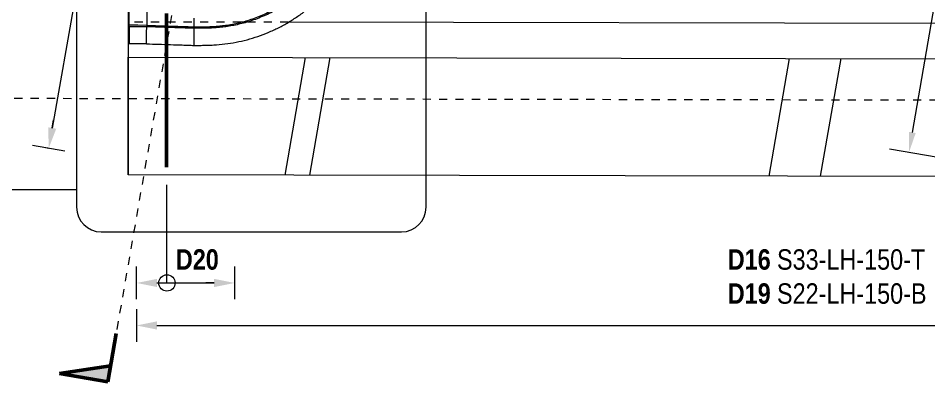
# Model space of a CAD drawing. Header units: metres. Extents: x -1150 to -1098, y 3 to 550.
# Drawn here: x -1143.52 to -1132.37, y 505.21 to 509.66 of the extents above; entities that cross this region are included whole.
import ezdxf

# ---------------------------------------------------------------- set-up
doc = ezdxf.new("R2010")
doc.units = ezdxf.units.M
for name, pattern in [('Dot_Section Line', [0.02, 0, -0.02]), ('JacobsDash', [0.0045, 0.003, -0.0015]), ('JacobsGridLine', [0.0145, 0.01, -0.001, 0.0025, -0.001])]:
    doc.linetypes.add(name, pattern=pattern)
doc.layers.get('Defpoints').update_dxf_attribs({"color": 41})
for name, color, linetype, lineweight in [('A-ANNO-DIMS', 7, 'Continuous', 9), ('A-ANNO-NOTE', 7, 'Continuous', 9), ('A-ANNO-SYMB', 7, 'Continuous', 9), ('A-DETL-GENF', 7, 'Continuous', 9), ('A-FLOR', 7, 'Continuous', 50), ('A-FLOR-HDLN', 7, 'JacobsDash', 18), ('G-ANNO-TEXT', 7, 'Continuous', 9), ('S-BEAM', 7, 'Continuous', 50), ('S-BEAM-HDLN', 7, 'JacobsDash', 18), ('S-GRID', 7, 'Continuous', 9)]:
    doc.layers.add(name, color=color, linetype=linetype, lineweight=lineweight)
doc.layers.add('G-ANNO-SYMB', color=7, linetype='Continuous', lineweight=35, true_color=0x0080ff)
doc.styles.add('Arial Narrow_1', font='ARIALN.TTF', dxfattribs={"height": 0.25})
doc.styles.add('Arial Narrow_B', font='ARIALNB.TTF', dxfattribs={"height": 0.25})
doc.dimstyles.new('Dimension_Standard_O__mm_', dxfattribs={"dimscale": 0.3048, "dimtxt": 0.255858, "dimasz": 0.82021, "dimexe": 0.787402, "dimexo": 0.492126, "dimgap": 0.492126, "dimtad": 1, "dimdec": 0, "dimlfac": 1000, "dimzin": 0, "dimdsep": 46, "dimtxsty": 'Arial Narrow_1', "dimsah": 1, "dimcen": 0.09, "dimaunit": 1, "dimadec": 4, "dimazin": 0, "dimtfac": 1, "dimtdec": 4, "dimtix": 1, "dimtmove": 0, "dimatfit": 3, "dimfxl": 1, "dimtvp": 1, "dimtfill": 1, "dimtolj": 1, "dimtzin": 0, "dimlwd": 18, "dimlwe": 18, "dimarcsym": 2})

# ---------------------------------------------------------------- blocks, each defined once
blk = doc.blocks.new('T2DExtentArrowReinf_v1 - Extent-9213914-DRG-2873131 - DECK REINFORCEMENT PLAN')
at = {"layer": 'A-DETL-GENF'}
for p, q in [((0.25, 0), (38.17, 0)), ((38.42, -0.06), (38.42, 0))]:
    blk.add_line(p, q, dxfattribs=at)
blk = doc.blocks.new('T2DExtentArrowReinf_v1 - Extent-7466196-DRG-2873131 - DECK REINFORCEMENT PLAN')
at = {"layer": 'A-DETL-GENF'}
for p, q in [((0, 0.01), (0, -0.01)), ((0.25, 0), (30.302, 0))]:
    blk.add_line(p, q, dxfattribs=at)
blk = doc.blocks.new('CS_DET_Rebar Combined - Multiple Bar-7464150-DRG-2873131 - DECK REINFORCEMENT PLAN')
at = {"layer": 'A-DETL-GENF', "lineweight": 50}
blk.add_line((0, 0), (1.88, 0), dxfattribs=at)
blk = doc.blocks.new('T2DExtentArrowReinf_v1 - Extent-7464715-DRG-2873131 - DECK REINFORCEMENT PLAN')
at = {"layer": 'A-DETL-GENF'}
for p, q in [((0.372, 0), (0.372, 1.199)), ((0, -0.01), (0, 0.01)), ((1.2, 0.01), (1.2, 0)), ((0.25, 0), (0.95, 0))]:
    blk.add_line(p, q, dxfattribs=at)
blk = doc.blocks.new('Drafting View - sectionTail-4870194-DRG-2873131 - DECK REINFORCEMENT PLAN')
at = {"layer": 'G-ANNO-SYMB', "lineweight": 9}
blk.add_hatch(color=7, dxfattribs=at).paths.add_polyline_path([(-0.006, 0.006), (-0.004, 0), (-0.006, 0)])
at = {"layer": 'G-ANNO-SYMB', "color": 7, "lineweight": 50}
for p, q in [((-0.006, 0.006), (-0.006, 0)), ((-0.004, 0), (-0.006, 0.006)), ((-0.006, 0), (-0.004, 0)), ((-0.006, 0), (0, 0))]:
    blk.add_line(p, q, dxfattribs=at)
blk = doc.blocks.new('DIMBLOCK2-DRG-2873131 - DECK REINFORCEMENT PLAN')
at = {"layer": 'A-ANNO-DIMS', "color": 0, "lineweight": 18, "transparency": 16777216}
for p, q in [((-1130.376, 517.787), (-1131.134, 517.919)), ((-1132.574, 508.26), (-1130.941, 517.631)), ((-1132.094, 507.923), (-1132.853, 508.055))]:
    blk.add_line(p, q, dxfattribs=at)
at = {"layer": 'A-ANNO-DIMS', "color": 0, "transparency": 16777216}
for points in [[(-1130.982, 517.639), (-1130.9, 517.624), (-1130.898, 517.878)], [(-1132.615, 508.267), (-1132.533, 508.253), (-1132.616, 508.013)]]:
    blk.add_solid(points, dxfattribs=at)
at = {"layer": 'Defpoints', "color": 0, "transparency": 16777216}
for p in [(-1130.898, 517.878), (-1130.228, 517.761), (-1131.947, 507.897)]:
    blk.add_point(p, dxfattribs=at)
at = {"layer": 'A-ANNO-DIMS', "color": 0, "lineweight": 18, "transparency": 16777216, "insert": (-1132.031, 512.993), "char_height": 0.25, "width": 1.49129, "attachment_point": 5, "rotation": 80.1169, "style": 'Arial Narrow_1', "bg_fill": 3, "box_fill_scale": 1.1, "bg_fill_color": 256, "bg_fill_true_color": 13158600, "bg_fill_transparency": 0}
blk.add_mtext('\\A1;9000 MIN', dxfattribs=at)

msp = doc.modelspace()

# ---------------------------------------------------------------- hatches: boundary and pattern name
at = {"layer": 'A-ANNO-NOTE', "lineweight": 5}
for points in [[(-1143.142, 508.0676), (-1143.0498, 508.3054), (-1143.1484, 508.3225)], [(-1141.8178, 506.3677), (-1141.8178, 506.4677), (-1142.0678, 506.4177)], [(-1141.1178, 506.3677), (-1140.8678, 506.4177), (-1141.1178, 506.4677)], [(-1141.8178, 505.8477), (-1141.8178, 505.9477), (-1142.0678, 505.8977)]]:
    msp.add_hatch(color=256, dxfattribs=at).paths.add_polyline_path(points)

# ---------------------------------------------------------------- linework, layer by layer
at = {"layer": 'A-ANNO-NOTE'}
for p, q in [((-1143.0991, 508.3139), (-1143.0819, 508.4125)), ((-1143.339, 508.102), (-1142.945, 508.0333)), ((-1142.0678, 506.2177), (-1142.0678, 506.6177)), ((-1140.8678, 506.6177), (-1140.8678, 506.2177)), ((-1141.8178, 506.4177), (-1141.7178, 506.4177)), ((-1141.1178, 506.4177), (-1141.2178, 506.4177)), ((-1142.0678, 506.0977), (-1142.0678, 505.6977)), ((-1141.8178, 505.8977), (-1141.7178, 505.8977))]:
    msp.add_line(p, q, dxfattribs=at)
msp.add_circle((-1141.696, 506.4177), 0.1, dxfattribs=at)
at = {"layer": 'A-ANNO-SYMB', "lineweight": 18}
for p, q in [((-1142.8017, 511.0683), (-1142.8017, 507.3434)), ((-1138.5236, 507.3434), (-1138.5236, 511.0683)), ((-1142.8017, 507.5559), (-1144.3717, 507.5559)), ((-1142.5017, 507.0434), (-1138.8236, 507.0434))]:
    msp.add_line(p, q, dxfattribs=at)
for centre, start, end in [((-1142.5017, 507.3434), 180, 270), ((-1138.8236, 507.3434), 270, 0)]:
    msp.add_arc(centre, 0.3, start, end, dxfattribs=at)
at = {"layer": 'A-FLOR', "lineweight": 13}
for p, q in [((-1142.1709, 507.7407), (-1142.1668, 509.9226)), ((-1111.4068, 507.6833), (-1136.0867, 507.7294))]:
    msp.add_line(p, q, dxfattribs=at)
at = {"layer": 'A-FLOR', "color": 252, "lineweight": 13, "true_color": 0x888888}
for p, q in [((-1142.1597, 509.5705), (-1142.1624, 509.9094)), ((-1141.9428, 509.9086), (-1141.9435, 509.5706)), ((-1142.1595, 509.5525), (-1142.1597, 509.5705)), ((-1141.9435, 509.57), (-1141.9436, 509.5527)), ((-1141.3634, 509.3458), (-1141.3634, 509.348)), ((-1141.3632, 509.3247), (-1141.3633, 509.3413))]:
    msp.add_line(p, q, dxfattribs=at)
at = {"layer": 'A-FLOR', "color": 252, "lineweight": 13, "true_color": 0x888888, "flags": 128}
for points in [[(-1141.9435, 509.57), (-1142.0516, 509.5703), (-1142.1597, 509.5705)], [(-1141.3638, 509.5516), (-1141.3639, 509.6288), (-1141.364, 509.6574)], [(-1142.1595, 509.5525), (-1142.1593, 509.5294), (-1142.1591, 509.5062), (-1142.159, 509.4831), (-1142.1588, 509.46), (-1142.1586, 509.4369), (-1142.1584, 509.4137), (-1142.1582, 509.3906), (-1142.158, 509.3675), (-1142.1579, 509.3443)], [(-1141.944, 509.3439), (-1141.944, 509.367), (-1141.9439, 509.3902), (-1141.9439, 509.4133), (-1141.9438, 509.4364), (-1141.9438, 509.4596), (-1141.9437, 509.4827), (-1141.9437, 509.5058), (-1141.9436, 509.5289), (-1141.9436, 509.5521)], [(-1141.3638, 509.5516), (-1141.3638, 509.5427), (-1141.3637, 509.5337)], [(-1141.3633, 509.3248), (-1141.3634, 509.348), (-1141.3634, 509.3712), (-1141.3634, 509.3944), (-1141.3635, 509.4176), (-1141.3635, 509.4409), (-1141.3636, 509.4641), (-1141.3636, 509.4873), (-1141.3637, 509.5105), (-1141.3637, 509.5336)]]:
    msp.add_lwpolyline(points, dxfattribs=at)
at = {"layer": 'A-FLOR', "color": 252, "lineweight": 13, "true_color": 0x888888}
for points, knots in [([(-1141.3638, 509.5516), (-1141.3478, 509.5516), (-1141.316, 509.5517), (-1141.2683, 509.552), (-1141.2215, 509.5526), (-1141.1837, 509.5535), (-1141.1542, 509.5546), (-1141.1323, 509.5557), (-1141.1107, 509.557), (-1141.0817, 509.5591), (-1141.0456, 509.5625), (-1140.9589, 509.5724), (-1140.8591, 509.59), (-1140.7474, 509.6184), (-1140.6371, 509.6524), (-1140.502, 509.7051), (-1140.3473, 509.7833), (-1140.2262, 509.8606), (-1140.1336, 509.9298), (-1140.0556, 509.9942), (-1139.987, 510.058), (-1139.9273, 510.1202), (-1139.8916, 510.1602), (-1139.8641, 510.1929), (-1139.8441, 510.2177), (-1139.8244, 510.2432), (-1139.8049, 510.2693), (-1139.7889, 510.2916), (-1139.7762, 510.3097), (-1139.7666, 510.3234), (-1139.7573, 510.3371), (-1139.7482, 510.3507), (-1139.7393, 510.3641), (-1139.7307, 510.3775), (-1139.7223, 510.3909), (-1139.7141, 510.4042), (-1139.7062, 510.4175), (-1139.6956, 510.4356), (-1139.6827, 510.4587), (-1139.6674, 510.4872), (-1139.6526, 510.5162), (-1139.6382, 510.5455), (-1139.6242, 510.5752), (-1139.6107, 510.6051), (-1139.5978, 510.6349), (-1139.5855, 510.6648), (-1139.5739, 510.6946), (-1139.5649, 510.7193), (-1139.558, 510.7393), (-1139.5529, 510.7543), (-1139.548, 510.7694), (-1139.5415, 510.7902), (-1139.5333, 510.8172), (-1139.5266, 510.8399), (-1139.5232, 510.8515)], [0.00023593, 0.00023593, 0.00023593, 0.00023593, 0.01785714, 0.03571429, 0.05357143, 0.07142857, 0.08035714, 0.08928571, 0.09821429, 0.10714286, 0.125, 0.14285714, 0.21428571, 0.25, 0.28571429, 0.35714286, 0.42857143, 0.5, 0.53571429, 0.57142857, 0.625, 0.65178571, 0.67857143, 0.69196429, 0.70535714, 0.71875, 0.73214286, 0.74553571, 0.75223214, 0.75892857, 0.765625, 0.77232143, 0.77901786, 0.78571429, 0.79241071, 0.79910714, 0.80580357, 0.8125, 0.82589286, 0.83928571, 0.85267857, 0.86607143, 0.87946429, 0.89285714, 0.90625, 0.91964286, 0.93303571, 0.94642857, 0.953125, 0.95982143, 0.96651786, 0.97321429, 0.98660714, 1, 1, 1, 1]), ([(-1139.5059, 510.8467), (-1139.5106, 510.8306), (-1139.5176, 510.8072), (-1139.5267, 510.7774), (-1139.5335, 510.7559), (-1139.5405, 510.7349), (-1139.5502, 510.7071), (-1139.5631, 510.6725), (-1139.58, 510.6307), (-1139.5981, 510.589), (-1139.6173, 510.5474), (-1139.6373, 510.5065), (-1139.6582, 510.4661), (-1139.6762, 510.4334), (-1139.6909, 510.408), (-1139.7059, 510.3831), (-1139.7216, 510.3583), (-1139.7383, 510.3332), (-1139.7513, 510.3141), (-1139.7645, 510.2949), (-1139.7779, 510.2761), (-1139.7914, 510.2576), (-1139.8095, 510.2332), (-1139.8324, 510.2035), (-1139.8606, 510.1689), (-1139.8899, 510.135), (-1139.9202, 510.1017), (-1139.9619, 510.0583), (-1140.0162, 510.0059), (-1140.0846, 509.9463), (-1140.1559, 509.89), (-1140.2298, 509.8376), (-1140.306, 509.7891), (-1140.4111, 509.7297), (-1140.521, 509.6783), (-1140.6344, 509.6353), (-1140.7172, 509.6085), (-1140.7973, 509.5868), (-1140.8748, 509.5696), (-1140.9532, 509.5558), (-1141.0324, 509.5454), (-1141.0987, 509.5396), (-1141.1518, 509.5367), (-1141.1924, 509.5352), (-1141.2343, 509.5344), (-1141.2771, 509.534), (-1141.3204, 509.5337), (-1141.3493, 509.5336), (-1141.3637, 509.5336)], [0, 0, 0, 0, 0.01851852, 0.02777778, 0.03703704, 0.0462963, 0.05555556, 0.07407407, 0.09259259, 0.11111111, 0.12962963, 0.14814815, 0.16666667, 0.18518519, 0.19444444, 0.2037037, 0.22222222, 0.23148148, 0.24074074, 0.25, 0.25925926, 0.26851852, 0.27777778, 0.2962963, 0.31481481, 0.33333333, 0.35185185, 0.37037037, 0.40740741, 0.44444444, 0.48148148, 0.51851852, 0.55555556, 0.59259259, 0.66666667, 0.7037037, 0.74074074, 0.77314815, 0.80555556, 0.83796296, 0.87037037, 0.90277778, 0.91898148, 0.93518519, 0.95138889, 0.96759259, 0.9837963, 0.99973389, 0.99973389, 0.99973389, 0.99973389]), ([(-1141.3632, 509.3247), (-1141.3405, 509.3249), (-1141.295, 509.3252), (-1141.2266, 509.3261), (-1141.1578, 509.3279), (-1141.0659, 509.3331), (-1140.9516, 509.3453), (-1140.8157, 509.3691), (-1140.6818, 509.4022), (-1140.5507, 509.4447), (-1140.423, 509.4958), (-1140.299, 509.5554), (-1140.1795, 509.6234), (-1140.0652, 509.6995), (-1139.9565, 509.7832), (-1139.8537, 509.8739), (-1139.7574, 509.9714), (-1139.6831, 510.058), (-1139.6277, 510.1304), (-1139.5747, 510.2046), (-1139.5246, 510.2807), (-1139.4798, 510.3599), (-1139.4483, 510.4205), (-1139.4188, 510.482), (-1139.3819, 510.5651), (-1139.3491, 510.65), (-1139.3216, 510.7364), (-1139.309, 510.7801), (-1139.3027, 510.802)], [0, 0, 0, 0, 0.025, 0.05, 0.075, 0.1, 0.15, 0.2, 0.25, 0.3, 0.35, 0.4, 0.45, 0.5, 0.55, 0.6, 0.65, 0.7, 0.725, 0.75, 0.8, 0.825, 0.85, 0.875, 0.9, 0.95, 0.975, 1, 1, 1, 1]), ([(-1141.9435, 509.5706), (-1141.8952, 509.569), (-1141.7987, 509.5659), (-1141.6781, 509.5619), (-1141.5817, 509.5588), (-1141.5091, 509.5565), (-1141.4364, 509.5542), (-1141.3878, 509.5525), (-1141.3638, 509.5516)], [0, 0, 0, 0, 0.25, 0.5, 0.625, 0.75, 0.875, 1, 1, 1, 1]), ([(-1141.9436, 509.5521), (-1141.9441, 509.5521), (-1142.016, 509.5522), (-1142.088, 509.5524), (-1142.1595, 509.5525)], [-0.06389148, -0.06389148, -0.06389148, -0.06389148, -0.063469003, -0.002781229, -0.002781229, -0.002781229, -0.002781229]), ([(-1141.3637, 509.5337), (-1141.3878, 509.5345), (-1141.4364, 509.5362), (-1141.5091, 509.5386), (-1141.5817, 509.5409), (-1141.6781, 509.5439), (-1141.7987, 509.5479), (-1141.8953, 509.5511), (-1141.9436, 509.5527)], [-1, -1, -1, -1, -0.875, -0.75, -0.625, -0.5, -0.25, 0, 0, 0, 0]), ([(-1141.944, 509.3439), (-1141.8956, 509.3423), (-1141.7988, 509.3391), (-1141.6536, 509.3343), (-1141.5326, 509.3305), (-1141.4359, 509.3274), (-1141.3875, 509.3257), (-1141.3633, 509.3248)], [0, 0, 0, 0, 0.25, 0.5, 0.75, 0.875, 1, 1, 1, 1])]:
    msp.add_open_spline(points, degree=3, knots=knots, dxfattribs=at)
msp.add_open_spline([(-1141.944, 509.3439), (-1142.0153, 509.3441), (-1142.0866, 509.3442), (-1142.1579, 509.3443)], degree=3, dxfattribs=at)
at = {"layer": 'A-FLOR-HDLN', "color": 252, "lineweight": 13, "true_color": 0x888888}
for p, q in [((-1141.9435, 509.5706), (-1141.9435, 509.57)), ((-1141.3644, 509.5516), (-1141.364, 509.6492)), ((-1141.9436, 509.5526), (-1141.9436, 509.5521)), ((-1141.3644, 509.5336), (-1141.3644, 509.5516)), ((-1141.3634, 509.348), (-1141.3644, 509.5336)), ((-1141.944, 509.3439), (-1141.944, 509.3439))]:
    msp.add_line(p, q, dxfattribs=at)
for points in [[(-1141.3644, 509.5516), (-1141.3642, 509.5516), (-1141.364, 509.5516), (-1141.3638, 509.5516)], [(-1141.3638, 509.5336), (-1141.364, 509.5336), (-1141.3642, 509.5336), (-1141.3644, 509.5336)]]:
    msp.add_open_spline(points, degree=3, dxfattribs=at)
at = {"layer": 'S-BEAM', "lineweight": 13}
for p, q in [((-1142.1682, 509.6107), (-1142.169, 509.1807)), ((-1142.1672, 509.6107), (-1142.1682, 509.6107)), ((-1142.16, 509.6107), (-1142.1672, 509.6107)), ((-1125.4164, 509.5794), (-1140.2105, 509.6071)), ((-1142.1717, 507.7407), (-1142.169, 509.1807)), ((-1142.169, 509.1807), (-1142.1716, 507.7407)), ((-1142.169, 509.1807), (-1125.4172, 509.1494)), ((-1140.0022, 509.1767), (-1140.253, 507.7371)), ((-1139.9486, 507.7366), (-1139.6978, 509.1761)), ((-1134.0811, 509.1656), (-1134.3319, 507.7261)), ((-1133.6977, 507.7249), (-1133.4469, 509.1644)), ((-1136.0868, 507.7294), (-1142.1717, 507.7407))]:
    msp.add_line(p, q, dxfattribs=at)
at = {"layer": 'S-BEAM-HDLN', "lineweight": 13}
for p, q in [((-1140.7909, 509.6081), (-1142.1599, 509.6107)), ((-1140.7214, 509.608), (-1140.7905, 509.6081)), ((-1140.2106, 509.6071), (-1140.7211, 509.608))]:
    msp.add_line(p, q, dxfattribs=at)
at = {"layer": 'S-GRID', "linetype": 'JacobsGridLine', "lineweight": 18}
msp.add_line((-1144.3646, 508.6798), (-1110.9802, 508.6175), dxfattribs=at)

# ---------------------------------------------------------------- block references
at = {"layer": 'A-DETL-GENF'}
for name, p, rotation in [('T2DExtentArrowReinf_v1 - Extent-9213914-DRG-2873131 - DECK REINFORCEMENT PLAN', (-1136.5477, 545.9175), 260.1169774653487), ('CS_DET_Rebar Combined - Multiple Bar-7464150-DRG-2873131 - DECK REINFORCEMENT PLAN', (-1141.7012, 509.7165), 269.9999999999931)]:
    msp.add_blockref(name, p, dxfattribs=dict(at, rotation=rotation))
for name, p in [('T2DExtentArrowReinf_v1 - Extent-7464715-DRG-2873131 - DECK REINFORCEMENT PLAN', (-1142.0678, 506.4177)), ('T2DExtentArrowReinf_v1 - Extent-7466196-DRG-2873131 - DECK REINFORCEMENT PLAN', (-1142.0678, 505.8977))]:
    msp.add_blockref(name, p, dxfattribs=at)
at = {"layer": 'G-ANNO-SYMB', "color": 7, "lineweight": 50, "xscale": 99.99999999999994, "yscale": 99.99999999999994, "zscale": 99.99999999999994, "rotation": 80.1169450199057}
msp.add_blockref('Drafting View - sectionTail-4870194-DRG-2873131 - DECK REINFORCEMENT PLAN', (-1142.3177, 505.7996), dxfattribs=at)

# ---------------------------------------------------------------- texts
at = {"layer": 'G-ANNO-TEXT', "char_height": 0.25, "attachment_point": 1, "style": 'Arial Narrow_B', "bg_fill": 3, "box_fill_scale": 1, "bg_fill_color": 256, "bg_fill_transparency": 0}
for s, insert in [('D16 ', (-1134.8324, 506.8303)), ('D19 ', (-1134.8324, 506.4135))]:
    msp.add_mtext(s, dxfattribs=dict(at, insert=insert))

# ---------------------------------------------------------------- next in the draw order: texts
at = {"layer": 'G-ANNO-TEXT', "char_height": 0.25, "attachment_point": 1, "bg_fill": 3, "box_fill_scale": 1, "bg_fill_color": 256, "bg_fill_transparency": 0}
for s, insert, style in [('D20', (-1141.5862, 506.8303), 'Arial Narrow_B'), ('S33-LH-150-T', (-1134.2305, 506.8303), 'Arial Narrow_1'), ('S22-LH-150-B', (-1134.2305, 506.4135), 'Arial Narrow_1')]:
    msp.add_mtext(s, dxfattribs=dict(at, insert=insert, style=style))

# ---------------------------------------------------------------- next in the draw order: dimensions: what is measured, and where the dimension line sits
at = {"layer": 'A-ANNO-DIMS', "lineweight": 18}
dim = msp.add_linear_dim(base=(-1130.8979, 517.8778), p1=(-1131.9465, 507.8968), p2=(-1130.2279, 517.7611), angle=80.11694, text='9000 MIN', dimstyle='Dimension_Standard_O__mm_', override={"dimpost": '<>', "dimfxl": 10.012887}, dxfattribs=at)
dim.commit()
dim.dimension.update_dxf_attribs({"geometry": 'DIMBLOCK2-DRG-2873131 - DECK REINFORCEMENT PLAN', "text_midpoint": (-1132.0307, 512.9933)})

# ---------------------------------------------------------------- next in the draw order: linework, layer by layer
at = {"layer": 'G-ANNO-SYMB', "color": 7, "linetype": 'Dot_Section Line', "lineweight": 9, "true_color": 0xffffff}
msp.add_line((-1134.8083, 548.9013), (-1142.3177, 505.7996), dxfattribs=at)

doc.saveas('drawing.dxf')
